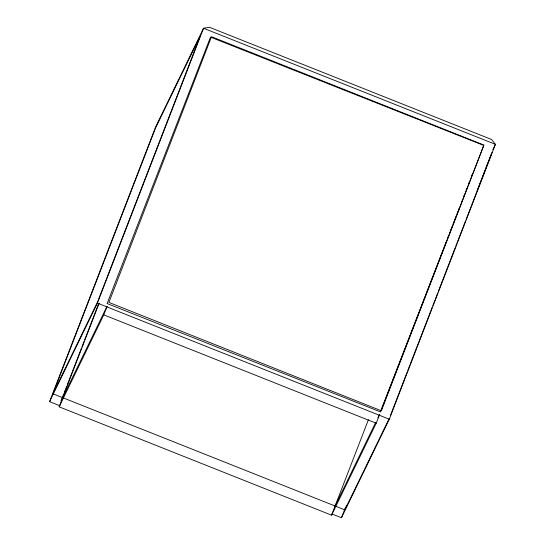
<?xml version="1.0" encoding="UTF-8"?>
<svg xmlns="http://www.w3.org/2000/svg" width="545" height="545" viewBox="0 0 545 545"><rect width="100%" height="100%" fill="white"/><g stroke="black" fill="none" stroke-linecap="round" stroke-linejoin="round"><path stroke-width="0.82" d="M483.783 145.426L210.506 37.114L107.106 303.538L380.383 411.85L483.926 145.059L211.501 36.706L108.918 302.414L381.343 410.767L483.326 146.612M59.977 405.793L49.581 401.658L155.693 126.787L203.537 28.251L209.375 27.25L491.529 139.472L495.419 144.343L389.307 419.214L341.463 517.75L331.973 513.976M52.94 393.797L155.523 128.082L200.178 36.12L97.596 301.828L52.94 393.797L344.822 509.882L389.11 418.683M49.581 401.658L97.426 303.129L203.537 28.251L495.419 144.343L492.823 149.691M63.833 393.81L61.074 400.95L106.956 306.46M64.446 392.223L66.585 386.671M67.198 385.083L81.287 348.602M81.9 347.015L84.039 341.463M84.652 339.876L98.74 303.388M379.456 414.813L376.214 423.213L331.558 515.175L59.133 406.829L99.108 303.279M59.133 406.829L103.788 314.86L107.031 306.46M331.558 515.175L368.393 419.759M380.969 410.882L446.042 242.334M447.275 239.132L448.808 235.167M449.414 233.607L452.466 225.698M453.079 224.118L455.211 218.593M455.811 217.026L456.431 215.432M457.03 213.872L457.95 211.487M458.556 209.92L459.169 208.326M461.295 202.815L461.915 201.221M463.434 197.29L464.66 194.115M466.173 190.185L466.793 188.59M468.918 183.079L469.538 181.485M471.663 175.974L472.277 174.38M341.463 517.75L345.435 507.45M344.822 509.882L346.654 505.133M477.256 190.518L480.234 182.813M480.826 181.267L484.995 170.483M485.295 169.706L492.067 152.191M390.397 415.549L407.197 372.024M407.81 370.443L409.949 364.905M410.555 363.317L432.246 307.135M432.859 305.554L434.999 300.016M435.612 298.428L437.751 292.89M438.357 291.309L455.164 247.784M455.77 246.204L456.69 243.826M465.546 220.882L457.017 242.988M466.152 219.322L488.409 161.667M489.008 160.107L491.154 154.562M334.46 507.327L375.689 422.409M377.903 417.852L379.381 414.813M97.426 303.129L389.307 419.214M103.788 314.86L376.214 423.213"/></g></svg>
